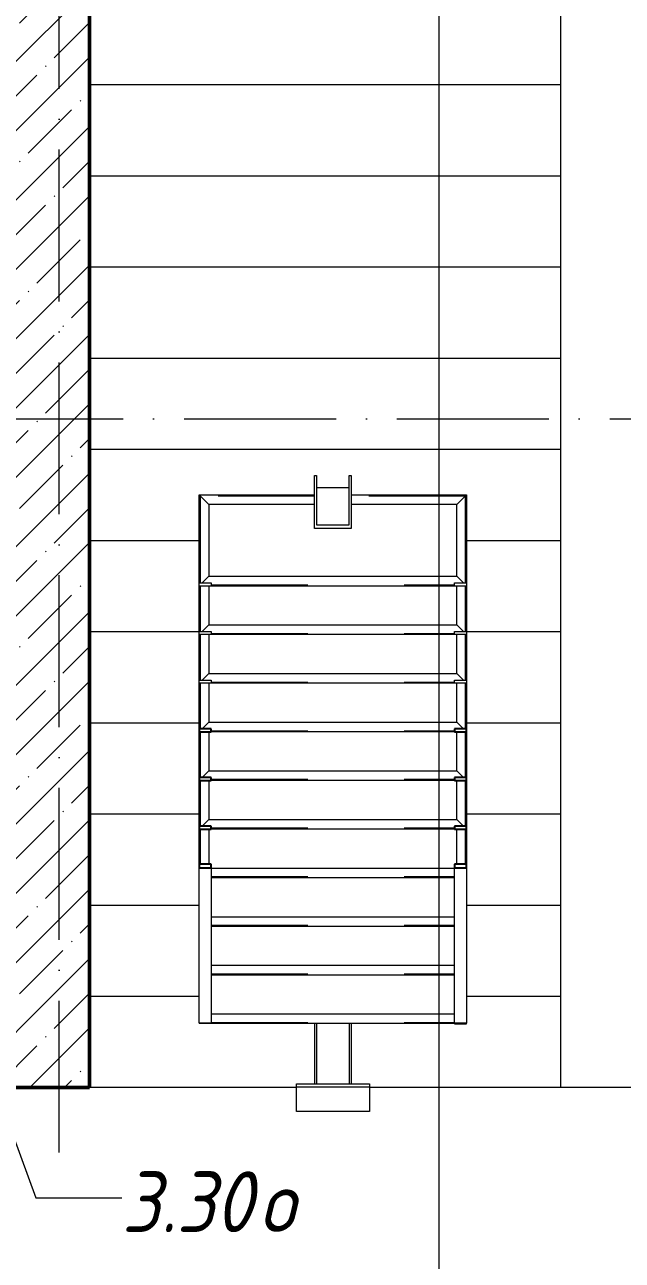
# Model space of a CAD drawing. Header units: millimetres. Extents: x -356862 to 418287, y 0 to 839748.
# Drawn here: x 242072 to 244037, y 372705 to 376770 of the extents above; entities that cross this region are included whole.
import ezdxf

# ---------------------------------------------------------------- set-up
doc = ezdxf.new("R2010")
doc.units = ezdxf.units.MM
doc.linetypes.add('50_200_ШТРИХ_1Т_ш5_п1_п1_', pattern=[700, 500, -100, 0, -100])
doc.linetypes.add('Штрих', pattern=[635, 317.5, -317.5])
for name, color, linetype, lineweight in [('A-FLOR-____-OTLN', 7, 'Continuous', 9), ('A-GENM-____-HDLN', 7, 'Штрих', 9), ('A-GENM-____-MCUT', 7, 'Continuous', 25), ('A-GENM-____-OTLN', 7, 'Continuous', 9), ('A-GLAZ-____-IDEN', 7, 'Continuous', 9), ('A-WALL-____-MCUT-2', 7, 'Continuous', 50), ('A-WALL-____-PATT-1', 7, 'Continuous', 9), ('S-GRID-____-OTLN-1', 7, '50_200_ШТРИХ_1Т_ш5_п1_п1_', 9), ('S-STRS-____-OTLN-1', 7, 'Continuous', 9)]:
    doc.layers.add(name, color=color, linetype=linetype, lineweight=lineweight)
doc.layers.add('G-____-____-SYMB-1', color=9, linetype='Continuous', lineweight=9, true_color=0x808080)
doc.styles.add('ISOCPEUR_I_11', font='isocpeui.ttf', dxfattribs={"width": 0.9, "height": 200})
pattern_1 = [(45, (144685.44, 323542.24), (-114.04925, 114.04925), []), (45, (144799.49, 323542.24), (-114.04925, 114.04925), [201.612, -40.322, 3.353, -36.97])]

# ---------------------------------------------------------------- blocks, each defined once
blk = doc.blocks.new('ОМ_Труба_ГОСТ 8639-82 - ОМ_Труба_ГОСТ 8639-82-26350154-АР1_План отверстий 3 этажа в осях 1-64_Ю-ЯЯ')
at = {"layer": 'A-GENM-____-OTLN'}
for p, q in [((9439.1, 57971), (9439.1, 58091)), ((9439.1, 58091), (9614.1, 58091)), ((9614.1, 58085), (9451.2, 58085)), ((9451.2, 58085), (9451.2, 57977)), ((9574, 58085), (9574, 57977)), ((9614.1, 58091), (9614.1, 58085)), ((9451.2, 57977), (9614.1, 57977)), ((9614.1, 57977), (9614.1, 57971)), ((9614.1, 57971), (9439.1, 57971))]:
    blk.add_line(p, q, dxfattribs=at)
blk = doc.blocks.new('ОМ_Уголок_ГОСТ 8509-93 - ОМ_Уголок_ГОСТ 8509-93-26349651-АР1_План отверстий 3 этажа в осях 1-64_Ю-ЯЯ')
at = {"layer": 'A-GENM-____-HDLN'}
for p, q in [((4, -4), (380, -4)), ((500, -4), (876, -4))]:
    blk.add_line(p, q, dxfattribs=at)
at = {"layer": 'A-GENM-____-OTLN'}
for p, q in [((380, 0), (0, 0)), ((32, -32), (0, 0)), ((32, -32), (380, -32)), ((880, 0), (500, 0)), ((500, -32), (848, -32)), ((880, 0), (848, -32))]:
    blk.add_line(p, q, dxfattribs=at)
blk = doc.blocks.new('ОМ_Уголок_ГОСТ 8509-93 - ОМ_Уголок_ГОСТ 8509-93-V149-АР1_План отверстий 3 этажа в осях 1-64_Ю-ЯЯ')
at = {"layer": 'A-GENM-____-HDLN'}
blk.add_line((40, -4), (840, -4), dxfattribs=at)
at = {"layer": 'A-GENM-____-OTLN'}
for p, q in [((32, -32), (10, -10)), ((32, -32), (848, -32)), ((840, 0), (40, 0)), ((870, -10), (848, -32))]:
    blk.add_line(p, q, dxfattribs=at)
blk = doc.blocks.new('ОМ_Уголок_ГОСТ 8509-93 - ОМ_Уголок_ГОСТ 8509-93-19082047-АР1_План отверстий 3 этажа в осях 1-64_Ю-ЯЯ')
at = {"layer": 'A-GENM-____-HDLN'}
blk.add_line((10, -4), (296, -4), dxfattribs=at)
at = {"layer": 'A-GENM-____-OTLN'}
for p, q in [((300, 0), (10, 0)), ((32, -32), (10, -10)), ((32, -32), (268, -32)), ((300, 0), (268, -32))]:
    blk.add_line(p, q, dxfattribs=at)
blk = doc.blocks.new('ОМ_Уголок_ГОСТ 8509-93 - ОМ_Уголок_ГОСТ 8509-93-V150-АР1_План отверстий 3 этажа в осях 1-64_Ю-ЯЯ')
at = {"layer": 'A-GENM-____-HDLN'}
blk.add_line((4, -4), (290, -4), dxfattribs=at)
at = {"layer": 'A-GENM-____-OTLN'}
for p, q in [((290, 0), (0, 0)), ((32, -32), (0, 0)), ((32, -32), (268, -32)), ((290, -10), (268, -32))]:
    blk.add_line(p, q, dxfattribs=at)
blk = doc.blocks.new('ОМ_Уголок_ГОСТ 8509-93 - ОМ_Уголок_ГОСТ 8509-93-V151-АР1_План отверстий 3 этажа в осях 1-64_Ю-ЯЯ')
at = {"layer": 'A-GENM-____-HDLN'}
blk.add_line((10, -4), (160, -4), dxfattribs=at)
at = {"layer": 'A-GENM-____-OTLN'}
for p, q in [((160, 0), (10, 0)), ((32, -32), (10, -10)), ((32, -32), (160, -32))]:
    blk.add_line(p, q, dxfattribs=at)
blk = doc.blocks.new('ОМ_Уголок_ГОСТ 8509-93 - ОМ_Уголок_ГОСТ 8509-93-V152-АР1_План отверстий 3 этажа в осях 1-64_Ю-ЯЯ')
at = {"layer": 'A-GENM-____-HDLN'}
blk.add_line((140, -4), (290, -4), dxfattribs=at)
at = {"layer": 'A-GENM-____-OTLN'}
for p, q in [((290, 0), (140, 0)), ((140, -32), (268, -32)), ((290, -10), (268, -32))]:
    blk.add_line(p, q, dxfattribs=at)
blk = doc.blocks.new('ОМ_Уголок_ГОСТ 8509-93 - ОМ_Уголок_ГОСТ 8509-93-V153-АР1_План отверстий 3 этажа в осях 1-64_Ю-ЯЯ')
at = {"layer": 'A-GENM-____-HDLN'}
blk.add_line((40, -4), (840, -4), dxfattribs=at)
at = {"layer": 'A-GENM-____-OTLN'}
for p, q in [((840, 0), (40, 0)), ((40, -32), (840, -32))]:
    blk.add_line(p, q, dxfattribs=at)
blk = doc.blocks.new('ОМ_Уголок_ГОСТ 8509-93 - ОМ_Уголок_ГОСТ 8509-93-V154-АР1_План отверстий 3 этажа в осях 1-64_Ю-ЯЯ')
at = {"layer": 'A-GENM-____-HDLN'}
blk.add_line((44.3, -4), (160, -4), dxfattribs=at)
at = {"layer": 'A-GENM-____-OTLN'}
for p, q in [((160, 0), (44.3, 0)), ((44.3, -32), (160, -32))]:
    blk.add_line(p, q, dxfattribs=at)
blk = doc.blocks.new('ОМ_Уголок_ГОСТ 8509-93 - ОМ_Уголок_ГОСТ 8509-93-V155-АР1_План отверстий 3 этажа в осях 1-64_Ю-ЯЯ')
at = {"layer": 'A-GENM-____-HDLN'}
blk.add_line((140, -4), (255.7, -4), dxfattribs=at)
at = {"layer": 'A-GENM-____-OTLN'}
for p, q in [((255.7, 0), (140, 0)), ((140, -32), (255.7, -32))]:
    blk.add_line(p, q, dxfattribs=at)
blk = doc.blocks.new('ОМ_Уголок_ГОСТ 8509-93 - ОМ_Уголок_ГОСТ 8509-93-V163-АР1_План отверстий 3 этажа в осях 1-64_Ю-ЯЯ')
at = {"layer": 'A-GENM-____-HDLN'}
blk.add_line((40, -4), (840, -4), dxfattribs=at)
at = {"layer": 'A-GENM-____-OTLN'}
for p, q in [((840, 0), (0, 0)), ((1.3, -1.3), (0, 0)), ((40, -32), (840, -32))]:
    blk.add_line(p, q, dxfattribs=at)
blk = doc.blocks.new('ОМ_Труба_ГОСТ 8639-82 - ОМ_Труба_ГОСТ 8639-82-26527904-АР1_План отверстий 3 этажа в осях 1-64_Ю-ЯЯ')
at = {"layer": 'A-GENM-____-HDLN'}
for p, q in [((7810, 58085), (7611.5, 58085)), ((7810, 57977), (7611.5, 57977))]:
    blk.add_line(p, q, dxfattribs=at)
at = {"layer": 'A-GENM-____-OTLN'}
for p, q in [((7810, 58091), (7611.5, 58091)), ((7810, 57971), (7611.5, 57971))]:
    blk.add_line(p, q, dxfattribs=at)
blk = doc.blocks.new('ОМ_Уголок_ГОСТ 8510-86 - ОМ_Уголок_ГОСТ 8510-86-19082066-АР1_План отверстий 3 этажа в осях 1-64_Ю-ЯЯ')
at = {"layer": 'A-GENM-____-OTLN'}
for p, q in [((0, 0), (0, -90)), ((240, 0), (0, 0)), ((0, -10), (240, -10)), ((240, -90), (240, 0)), ((0, -90), (240, -90))]:
    blk.add_line(p, q, dxfattribs=at)
blk = doc.blocks.new('ОМ_Полоса_Трапеция прямоугольная_Прокат_ГОСТ 103-2006 - ОМ_Полоса_Трапеция прямоугольная_Прокат_ГОСТ 103-2006-19082130-АР1_План отверстий 3 этажа в осях 1-64_Ю-ЯЯ')
at = {"layer": 'A-GENM-____-OTLN'}
for p, q in [((9250, 58471), (9260, 58471)), ((9250, 58431), (9250, 58471)), ((9260, 58471), (9260, 58431)), ((9260, 58431), (9250, 58431))]:
    blk.add_line(p, q, dxfattribs=at)
blk = doc.blocks.new('ОМ_Полоса_Трапеция прямоугольная_Прокат_ГОСТ 103-2006 - ОМ_Полоса_Трапеция прямоугольная_Прокат_ГОСТ 103-2006-V157-АР1_План отверстий 3 этажа в осях 1-64_Ю-ЯЯ')
at = {"layer": 'A-GENM-____-MCUT'}
for p, q in [((8780, 58471), (8770, 58471)), ((8770, 58471), (8770, 58431)), ((8780, 58431), (8780, 58471)), ((8770, 58431), (8780, 58431))]:
    blk.add_line(p, q, dxfattribs=at)
blk = doc.blocks.new('ОМ_Полоса_Трапеция прямоугольная_Прокат_ГОСТ 103-2006 - ОМ_Полоса_Трапеция прямоугольная_Прокат_ГОСТ 103-2006-V158-АР1_План отверстий 3 этажа в осях 1-64_Ю-ЯЯ')
at = {"layer": 'A-GENM-____-MCUT'}
for p, q in [((8620, 58471), (8610, 58471)), ((8610, 58471), (8610, 58431)), ((8620, 58431), (8620, 58471)), ((8610, 58431), (8620, 58431))]:
    blk.add_line(p, q, dxfattribs=at)
blk = doc.blocks.new('ОМ_Полоса_Трапеция прямоугольная_Прокат_ГОСТ 103-2006 - ОМ_Полоса_Трапеция прямоугольная_Прокат_ГОСТ 103-2006-V159-АР1_План отверстий 3 этажа в осях 1-64_Ю-ЯЯ')
at = {"layer": 'A-GENM-____-MCUT'}
for p, q in [((8460, 58471), (8450, 58471)), ((8450, 58471), (8450, 58431)), ((8460, 58431), (8460, 58471)), ((8450, 58431), (8460, 58431))]:
    blk.add_line(p, q, dxfattribs=at)
blk = doc.blocks.new('ОМ_Полоса_Прокат_ГОСТ 103-2006 - ОМ_Полоса_Прокат_ГОСТ 103-2006-20723456-АР1_План отверстий 3 этажа в осях 1-64_Ю-ЯЯ')
at = {"layer": 'A-GENM-____-MCUT'}
for p, q in [((8334.3, 58471), (8322.8, 58471)), ((8322.8, 58471), (8322.8, 58431)), ((8334.3, 58431), (8334.3, 58471)), ((8322.8, 58431), (8334.3, 58431))]:
    blk.add_line(p, q, dxfattribs=at)
at = {"layer": 'A-GENM-____-OTLN'}
for p, q in [((7811.3, 58431), (7811.3, 58471)), ((7811.3, 58471), (8322.8, 58471)), ((8322.8, 58431), (7811.3, 58431))]:
    blk.add_line(p, q, dxfattribs=at)
blk = doc.blocks.new('ОМ_Полоса_Трапеция прямоугольная_Прокат_ГОСТ 103-2006 - ОМ_Полоса_Трапеция прямоугольная_Прокат_ГОСТ 103-2006-19082170-АР1_План отверстий 3 этажа в осях 1-64_Ю-ЯЯ')
at = {"layer": 'A-GENM-____-OTLN'}
for p, q in [((9250, 57631), (9260, 57631)), ((9250, 57591), (9250, 57631)), ((9260, 57631), (9260, 57591)), ((9260, 57591), (9250, 57591))]:
    blk.add_line(p, q, dxfattribs=at)
blk = doc.blocks.new('ОМ_Полоса_Трапеция прямоугольная_Прокат_ГОСТ 103-2006 - ОМ_Полоса_Трапеция прямоугольная_Прокат_ГОСТ 103-2006-V160-АР1_План отверстий 3 этажа в осях 1-64_Ю-ЯЯ')
at = {"layer": 'A-GENM-____-MCUT'}
for p, q in [((8780, 57631), (8770, 57631)), ((8770, 57631), (8770, 57591)), ((8780, 57591), (8780, 57631)), ((8770, 57591), (8780, 57591))]:
    blk.add_line(p, q, dxfattribs=at)
blk = doc.blocks.new('ОМ_Полоса_Трапеция прямоугольная_Прокат_ГОСТ 103-2006 - ОМ_Полоса_Трапеция прямоугольная_Прокат_ГОСТ 103-2006-V161-АР1_План отверстий 3 этажа в осях 1-64_Ю-ЯЯ')
at = {"layer": 'A-GENM-____-MCUT'}
for p, q in [((8620, 57631), (8610, 57631)), ((8610, 57631), (8610, 57591)), ((8620, 57591), (8620, 57631)), ((8610, 57591), (8620, 57591))]:
    blk.add_line(p, q, dxfattribs=at)
blk = doc.blocks.new('ОМ_Полоса_Трапеция прямоугольная_Прокат_ГОСТ 103-2006 - ОМ_Полоса_Трапеция прямоугольная_Прокат_ГОСТ 103-2006-V162-АР1_План отверстий 3 этажа в осях 1-64_Ю-ЯЯ')
at = {"layer": 'A-GENM-____-MCUT'}
for p, q in [((8460, 57631), (8450, 57631)), ((8450, 57631), (8450, 57591)), ((8460, 57591), (8460, 57631)), ((8450, 57591), (8460, 57591))]:
    blk.add_line(p, q, dxfattribs=at)
blk = doc.blocks.new('ОМ_Полоса_Прокат_ГОСТ 103-2006 - ОМ_Полоса_Прокат_ГОСТ 103-2006-19082171-АР1_План отверстий 3 этажа в осях 1-64_Ю-ЯЯ')
at = {"layer": 'A-GENM-____-OTLN'}
for p, q in [((98800, 49942.4), (98800, 49941)), ((98800, 49941), (98840, 49941)), ((98840, 49941), (98840, 49942.4))]:
    blk.add_line(p, q, dxfattribs=at)
blk = doc.blocks.new('ОМ_Полоса_Прокат_ГОСТ 103-2006 - ОМ_Полоса_Прокат_ГОСТ 103-2006-20723498-АР1_План отверстий 3 этажа в осях 1-64_Ю-ЯЯ')
at = {"layer": 'A-GENM-____-MCUT'}
for p, q in [((8334.3, 57631), (8322.8, 57631)), ((8322.8, 57631), (8322.8, 57591)), ((8334.3, 57591), (8334.3, 57631)), ((8322.8, 57591), (8334.3, 57591))]:
    blk.add_line(p, q, dxfattribs=at)
at = {"layer": 'A-GENM-____-OTLN'}
for p, q in [((7811.3, 57591), (7811.3, 57631)), ((7811.3, 57631), (8322.8, 57631)), ((8322.8, 57591), (7811.3, 57591))]:
    blk.add_line(p, q, dxfattribs=at)

msp = doc.modelspace()

# ---------------------------------------------------------------- hatches: boundary and pattern name
at = {"layer": 'A-WALL-____-PATT-1'}
h = msp.add_hatch(dxfattribs=at)
h.set_pattern_fill('FP_12', color=256, style=0, pattern_type=2)
h.set_pattern_definition(pattern_1)
h.paths.add_polyline_path([(242035.4376, 373523.2863), (242285.4376, 373523.2863), (242285.4376, 378723.2863), (242035.4376, 378723.2863), (242035.4376, 374307.7567)], flags=0)
h = msp.add_hatch(dxfattribs=at)
h.set_pattern_fill('FP_12', color=256, style=0, pattern_type=2)
h.set_pattern_definition(pattern_1)
h.paths.add_polyline_path([(241785.4376, 373273.2863), (242285.4376, 373273.2863), (242285.4376, 373523.2863), (241535.4376, 373523.2863), (241535.4376, 373273.2863)], flags=0)

# ---------------------------------------------------------------- linework, layer by layer
at = {"layer": 'A-FLOR-____-OTLN'}
for p, q in [((242965.4376, 373273.2863), (242285.4376, 373273.2863)), ((245685.4376, 373273.2863), (243205.4376, 373273.2863))]:
    msp.add_line(p, q, dxfattribs=at)
at = {"layer": 'A-GLAZ-____-IDEN'}
for p, q in [((241755.4376, 373873.2863), (242108.2545, 372909.746)), ((242108.2545, 372909.746), (242390.8808, 372909.746))]:
    msp.add_line(p, q, dxfattribs=at)
at = {"layer": 'A-WALL-____-MCUT-2'}
for p, q in [((242285.4376, 373273.2863), (242285.4376, 378723.2863)), ((241785.4376, 373273.2863), (242285.4376, 373273.2863))]:
    msp.add_line(p, q, dxfattribs=at)
at = {"layer": 'G-____-____-SYMB-1'}
msp.add_line((243433.6376, 410080.4287), (243433.6376, 368948.5705), dxfattribs=at)
at = {"layer": 'S-GRID-____-OTLN-1'}
for p, q in [((242185.4376, 373058.9267), (242185.4376, 414435.0957)), ((213891.9375, 375473.2863), (248759.8442, 375473.2863))]:
    msp.add_line(p, q, dxfattribs=at)
at = {"layer": 'S-STRS-____-OTLN-1'}
for p, q in [((243835.4376, 376573.2863), (243835.4376, 376873.2863)), ((242285.4376, 376573.2863), (243835.4376, 376573.2863)), ((242285.4376, 376573.2863), (243835.4376, 376573.2863)), ((243835.4376, 376273.2863), (243835.4376, 376573.2863)), ((242285.4376, 376273.2863), (243835.4376, 376273.2863)), ((242285.4376, 376273.2863), (243835.4376, 376273.2863)), ((243835.4376, 375973.2863), (243835.4376, 376273.2863)), ((242285.4376, 375973.2863), (243835.4376, 375973.2863)), ((242285.4376, 375973.2863), (243835.4376, 375973.2863)), ((243835.4376, 375673.2863), (243835.4376, 375973.2863)), ((242285.4376, 375673.2863), (243835.4376, 375673.2863)), ((242285.4376, 375673.2863), (243835.4376, 375673.2863)), ((243835.4376, 375373.2863), (243835.4376, 375673.2863)), ((242285.4376, 375373.2863), (243835.4376, 375373.2863)), ((242285.4376, 375373.2863), (243835.4376, 375373.2863)), ((243835.4376, 375073.2863), (243835.4376, 375373.2863)), ((242285.4376, 375073.2863), (242645.4376, 375073.2863)), ((242285.4376, 375073.2863), (242645.4376, 375073.2863)), ((243525.4376, 375073.2863), (243835.4376, 375073.2863)), ((243525.4376, 375073.2863), (243835.4376, 375073.2863)), ((243835.4376, 374773.2863), (243835.4376, 375073.2863)), ((242285.4376, 374773.2863), (242645.4376, 374773.2863)), ((242285.4376, 374773.2863), (242645.4376, 374773.2863)), ((243525.4376, 374773.2863), (243835.4376, 374773.2863)), ((243525.4376, 374773.2863), (243835.4376, 374773.2863)), ((243835.4376, 374473.2863), (243835.4376, 374773.2863)), ((242285.4376, 374473.2863), (242645.4376, 374473.2863)), ((242285.4376, 374473.2863), (242645.4376, 374473.2863)), ((243525.4376, 374473.2863), (243835.4376, 374473.2863)), ((243525.4376, 374473.2863), (243835.4376, 374473.2863)), ((243835.4376, 374173.2863), (243835.4376, 374473.2863)), ((242285.4376, 374173.2863), (242645.4376, 374173.2863)), ((242285.4376, 374173.2863), (242645.4376, 374173.2863)), ((243525.4376, 374173.2863), (243835.4376, 374173.2863)), ((243525.4376, 374173.2863), (243835.4376, 374173.2863)), ((243835.4376, 373873.2863), (243835.4376, 374173.2863)), ((242285.4376, 373873.2863), (242645.4376, 373873.2863)), ((242285.4376, 373873.2863), (242645.4376, 373873.2863)), ((243525.4376, 373873.2863), (243835.4376, 373873.2863)), ((243525.4376, 373873.2863), (243835.4376, 373873.2863)), ((243835.4376, 373573.2863), (243835.4376, 373873.2863)), ((242285.4376, 373573.2863), (242645.4376, 373573.2863)), ((242285.4376, 373573.2863), (242645.4376, 373573.2863)), ((243525.4376, 373573.2863), (243835.4376, 373573.2863)), ((243525.4376, 373573.2863), (243835.4376, 373573.2863)), ((243835.4376, 373273.2863), (243835.4376, 373573.2863))]:
    msp.add_line(p, q, dxfattribs=at)

# ---------------------------------------------------------------- block references
at = {"layer": 'A-GENM-____-OTLN', "rotation": 89.99999999999987}
for name, p in [('ОМ_Труба_ГОСТ 8639-82 - ОМ_Труба_ГОСТ 8639-82-26350154-АР1_План отверстий 3 этажа в осях 1-64_Ю-ЯЯ', (301116.4796, 365673.2863)), ('ОМ_Полоса_Трапеция прямоугольная_Прокат_ГОСТ 103-2006 - ОМ_Полоса_Трапеция прямоугольная_Прокат_ГОСТ 103-2006-19082130-АР1_План отверстий 3 этажа в осях 1-64_Ю-ЯЯ', (301116.4796, 365673.2863)), ('ОМ_Полоса_Трапеция прямоугольная_Прокат_ГОСТ 103-2006 - ОМ_Полоса_Трапеция прямоугольная_Прокат_ГОСТ 103-2006-19082170-АР1_План отверстий 3 этажа в осях 1-64_Ю-ЯЯ', (301116.4796, 365673.2863)), ('ОМ_Полоса_Трапеция прямоугольная_Прокат_ГОСТ 103-2006 - ОМ_Полоса_Трапеция прямоугольная_Прокат_ГОСТ 103-2006-19082130-АР1_План отверстий 3 этажа в осях 1-64_Ю-ЯЯ', (301116.4796, 365513.2863)), ('ОМ_Полоса_Трапеция прямоугольная_Прокат_ГОСТ 103-2006 - ОМ_Полоса_Трапеция прямоугольная_Прокат_ГОСТ 103-2006-19082170-АР1_План отверстий 3 этажа в осях 1-64_Ю-ЯЯ', (301116.4796, 365513.2863)), ('ОМ_Полоса_Трапеция прямоугольная_Прокат_ГОСТ 103-2006 - ОМ_Полоса_Трапеция прямоугольная_Прокат_ГОСТ 103-2006-19082130-АР1_План отверстий 3 этажа в осях 1-64_Ю-ЯЯ', (301116.4796, 365353.2863)), ('ОМ_Полоса_Трапеция прямоугольная_Прокат_ГОСТ 103-2006 - ОМ_Полоса_Трапеция прямоугольная_Прокат_ГОСТ 103-2006-19082170-АР1_План отверстий 3 этажа в осях 1-64_Ю-ЯЯ', (301116.4796, 365353.2863)), ('ОМ_Полоса_Трапеция прямоугольная_Прокат_ГОСТ 103-2006 - ОМ_Полоса_Трапеция прямоугольная_Прокат_ГОСТ 103-2006-V157-АР1_План отверстий 3 этажа в осях 1-64_Ю-ЯЯ', (301116.4796, 365673.2863)), ('ОМ_Полоса_Трапеция прямоугольная_Прокат_ГОСТ 103-2006 - ОМ_Полоса_Трапеция прямоугольная_Прокат_ГОСТ 103-2006-V160-АР1_План отверстий 3 этажа в осях 1-64_Ю-ЯЯ', (301116.4796, 365673.2863)), ('ОМ_Полоса_Трапеция прямоугольная_Прокат_ГОСТ 103-2006 - ОМ_Полоса_Трапеция прямоугольная_Прокат_ГОСТ 103-2006-V158-АР1_План отверстий 3 этажа в осях 1-64_Ю-ЯЯ', (301116.4796, 365673.2863)), ('ОМ_Полоса_Трапеция прямоугольная_Прокат_ГОСТ 103-2006 - ОМ_Полоса_Трапеция прямоугольная_Прокат_ГОСТ 103-2006-V161-АР1_План отверстий 3 этажа в осях 1-64_Ю-ЯЯ', (301116.4796, 365673.2863)), ('ОМ_Полоса_Трапеция прямоугольная_Прокат_ГОСТ 103-2006 - ОМ_Полоса_Трапеция прямоугольная_Прокат_ГОСТ 103-2006-V159-АР1_План отверстий 3 этажа в осях 1-64_Ю-ЯЯ', (301116.4796, 365673.2863)), ('ОМ_Полоса_Трапеция прямоугольная_Прокат_ГОСТ 103-2006 - ОМ_Полоса_Трапеция прямоугольная_Прокат_ГОСТ 103-2006-V162-АР1_План отверстий 3 этажа в осях 1-64_Ю-ЯЯ', (301116.4796, 365673.2863)), ('ОМ_Полоса_Прокат_ГОСТ 103-2006 - ОМ_Полоса_Прокат_ГОСТ 103-2006-20723456-АР1_План отверстий 3 этажа в осях 1-64_Ю-ЯЯ', (301116.4796, 365673.2863)), ('ОМ_Полоса_Прокат_ГОСТ 103-2006 - ОМ_Полоса_Прокат_ГОСТ 103-2006-20723498-АР1_План отверстий 3 этажа в осях 1-64_Ю-ЯЯ', (301116.4796, 365673.2863)), ('ОМ_Труба_ГОСТ 8639-82 - ОМ_Труба_ГОСТ 8639-82-26527904-АР1_План отверстий 3 этажа в осях 1-64_Ю-ЯЯ', (301116.4796, 365673.2863))]:
    msp.add_blockref(name, p, dxfattribs=at)
at = {"layer": 'A-GENM-____-OTLN', "extrusion": (0, 0, -1)}
for name, p in [('ОМ_Уголок_ГОСТ 8509-93 - ОМ_Уголок_ГОСТ 8509-93-26349651-АР1_План отверстий 3 этажа в осях 1-64_Ю-ЯЯ', (-243525.4376, 375223.2863)), ('ОМ_Уголок_ГОСТ 8510-86 - ОМ_Уголок_ГОСТ 8510-86-19082066-АР1_План отверстий 3 этажа в осях 1-64_Ю-ЯЯ', (-243205.4376, 373284.7756))]:
    msp.add_blockref(name, p, dxfattribs=at)
for name, p, rotation in [('ОМ_Уголок_ГОСТ 8509-93 - ОМ_Уголок_ГОСТ 8509-93-V150-АР1_План отверстий 3 этажа в осях 1-64_Ю-ЯЯ', (-242645.4376, 375223.2863), 269.9999999999985), ('ОМ_Уголок_ГОСТ 8509-93 - ОМ_Уголок_ГОСТ 8509-93-19082047-АР1_План отверстий 3 этажа в осях 1-64_Ю-ЯЯ', (-243525.4376, 374923.2863), 89.99999999999869), ('ОМ_Уголок_ГОСТ 8509-93 - ОМ_Уголок_ГОСТ 8509-93-V152-АР1_План отверстий 3 этажа в осях 1-64_Ю-ЯЯ', (-242645.4376, 375063.2863), 269.9999999999985), ('ОМ_Уголок_ГОСТ 8509-93 - ОМ_Уголок_ГОСТ 8509-93-V149-АР1_План отверстий 3 этажа в осях 1-64_Ю-ЯЯ', (-242645.4376, 374923.2863), 180), ('ОМ_Уголок_ГОСТ 8509-93 - ОМ_Уголок_ГОСТ 8509-93-V151-АР1_План отверстий 3 этажа в осях 1-64_Ю-ЯЯ', (-243525.4376, 374763.2863), 89.99999999999869), ('ОМ_Уголок_ГОСТ 8509-93 - ОМ_Уголок_ГОСТ 8509-93-V149-АР1_План отверстий 3 этажа в осях 1-64_Ю-ЯЯ', (-242645.4376, 374763.2863), 180), ('ОМ_Уголок_ГОСТ 8509-93 - ОМ_Уголок_ГОСТ 8509-93-V152-АР1_План отверстий 3 этажа в осях 1-64_Ю-ЯЯ', (-242645.4376, 374903.2863), 269.9999999999985), ('ОМ_Уголок_ГОСТ 8509-93 - ОМ_Уголок_ГОСТ 8509-93-V151-АР1_План отверстий 3 этажа в осях 1-64_Ю-ЯЯ', (-243525.4376, 374603.2863), 89.99999999999869), ('ОМ_Уголок_ГОСТ 8509-93 - ОМ_Уголок_ГОСТ 8509-93-V149-АР1_План отверстий 3 этажа в осях 1-64_Ю-ЯЯ', (-242645.4376, 374603.2863), 180), ('ОМ_Уголок_ГОСТ 8509-93 - ОМ_Уголок_ГОСТ 8509-93-V152-АР1_План отверстий 3 этажа в осях 1-64_Ю-ЯЯ', (-242645.4376, 374743.2863), 269.9999999999985), ('ОМ_Уголок_ГОСТ 8509-93 - ОМ_Уголок_ГОСТ 8509-93-V151-АР1_План отверстий 3 этажа в осях 1-64_Ю-ЯЯ', (-243525.4376, 374443.2863), 89.99999999999869), ('ОМ_Уголок_ГОСТ 8509-93 - ОМ_Уголок_ГОСТ 8509-93-V149-АР1_План отверстий 3 этажа в осях 1-64_Ю-ЯЯ', (-242645.4376, 374443.2863), 180), ('ОМ_Уголок_ГОСТ 8509-93 - ОМ_Уголок_ГОСТ 8509-93-V152-АР1_План отверстий 3 этажа в осях 1-64_Ю-ЯЯ', (-242645.4376, 374583.2863), 269.9999999999985), ('ОМ_Уголок_ГОСТ 8509-93 - ОМ_Уголок_ГОСТ 8509-93-V151-АР1_План отверстий 3 этажа в осях 1-64_Ю-ЯЯ', (-243525.4376, 374283.2863), 89.99999999999869), ('ОМ_Уголок_ГОСТ 8509-93 - ОМ_Уголок_ГОСТ 8509-93-V149-АР1_План отверстий 3 этажа в осях 1-64_Ю-ЯЯ', (-242645.4376, 374283.2863), 180), ('ОМ_Уголок_ГОСТ 8509-93 - ОМ_Уголок_ГОСТ 8509-93-V152-АР1_План отверстий 3 этажа в осях 1-64_Ю-ЯЯ', (-242645.4376, 374423.2863), 269.9999999999985), ('ОМ_Уголок_ГОСТ 8509-93 - ОМ_Уголок_ГОСТ 8509-93-V151-АР1_План отверстий 3 этажа в осях 1-64_Ю-ЯЯ', (-243525.4376, 374123.2863), 89.99999999999869), ('ОМ_Уголок_ГОСТ 8509-93 - ОМ_Уголок_ГОСТ 8509-93-V149-АР1_План отверстий 3 этажа в осях 1-64_Ю-ЯЯ', (-242645.4376, 374123.2863), 180), ('ОМ_Уголок_ГОСТ 8509-93 - ОМ_Уголок_ГОСТ 8509-93-V155-АР1_План отверстий 3 этажа в осях 1-64_Ю-ЯЯ', (-242645.4376, 374263.2863), 269.9999999999985), ('ОМ_Уголок_ГОСТ 8509-93 - ОМ_Уголок_ГОСТ 8509-93-V154-АР1_План отверстий 3 этажа в осях 1-64_Ю-ЯЯ', (-243525.4376, 373963.2863), 89.99999999999869), ('ОМ_Уголок_ГОСТ 8509-93 - ОМ_Уголок_ГОСТ 8509-93-V153-АР1_План отверстий 3 этажа в осях 1-64_Ю-ЯЯ', (-242645.4376, 373963.2863), 180), ('ОМ_Уголок_ГОСТ 8509-93 - ОМ_Уголок_ГОСТ 8509-93-V153-АР1_План отверстий 3 этажа в осях 1-64_Ю-ЯЯ', (-242645.4376, 373803.2863), 180), ('ОМ_Уголок_ГОСТ 8509-93 - ОМ_Уголок_ГОСТ 8509-93-V153-АР1_План отверстий 3 этажа в осях 1-64_Ю-ЯЯ', (-242645.4376, 373643.2863), 180), ('ОМ_Уголок_ГОСТ 8509-93 - ОМ_Уголок_ГОСТ 8509-93-V163-АР1_План отверстий 3 этажа в осях 1-64_Ю-ЯЯ', (-242645.4376, 373483.2863), 180)]:
    msp.add_blockref(name, p, dxfattribs=dict(at, rotation=rotation))
at = {"layer": 'A-GENM-____-OTLN'}
msp.add_blockref('ОМ_Полоса_Прокат_ГОСТ 103-2006 - ОМ_Полоса_Прокат_ГОСТ 103-2006-19082171-АР1_План отверстий 3 этажа в осях 1-64_Ю-ЯЯ', (144685.4376, 323542.2443), dxfattribs=at)

# ---------------------------------------------------------------- texts
at = {"layer": 'A-GLAZ-____-IDEN', "char_height": 200, "attachment_point": 1, "style": 'ISOCPEUR_I_11'}
for s, insert, width in [('3.30', (242390.8808, 372997.3605), 548.35425), ('\\fISOCPEUR|b0|i1|c204|p34|;\\W.9;о', (242843.3183, 372997.3605), 158.734125)]:
    msp.add_mtext(s, dxfattribs=dict(at, insert=insert, width=width))

doc.saveas('drawing.dxf')
